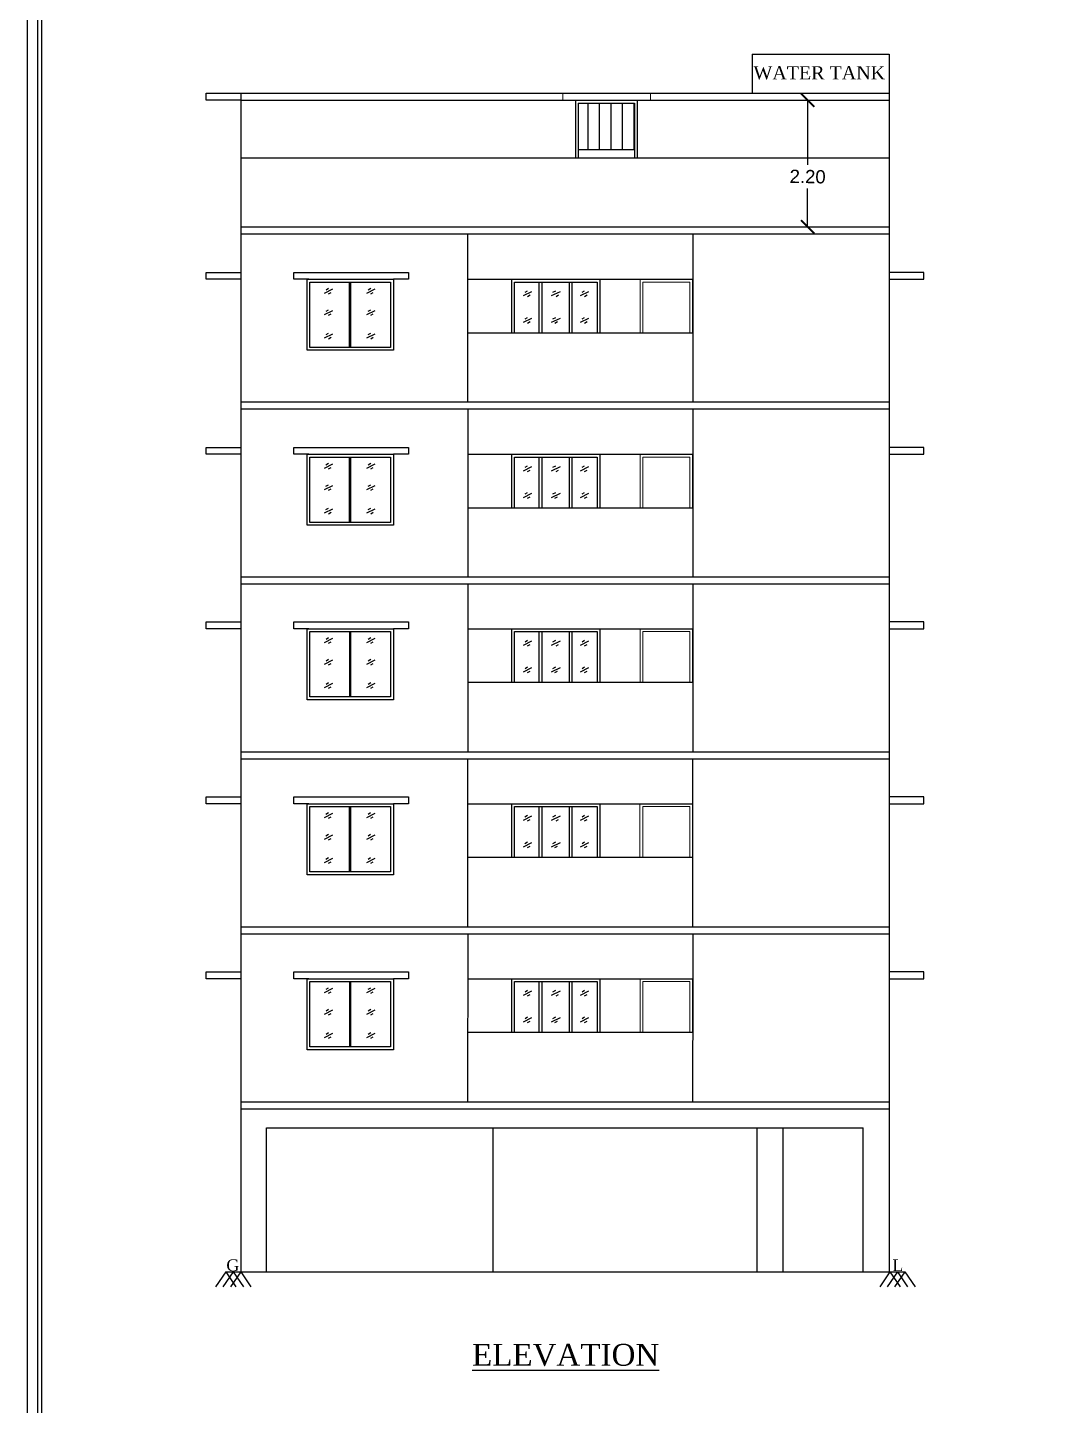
# Model space of a CAD drawing. Header units: metres. Extents: x -132 to 144, y -80 to -15.
# Drawn here: x -81.39 to -63.51, y -56.29 to -32.36 of the extents above; entities that cross this region are included whole.
import ezdxf
from ezdxf.enums import TextEntityAlignment as Align

# ---------------------------------------------------------------- set-up
doc = ezdxf.new("R2010")
doc.units = ezdxf.units.M
doc.header["$MEASUREMENT"] = 0
doc.header["$PDMODE"] = 3
doc.layers.get('0').update_dxf_attribs({"lineweight": 5})
doc.layers.get('DEFPOINTS').update_dxf_attribs({"lineweight": 5})
doc.layers.add('BLK_1_STAIR_HEADROOM', color=1, linetype='Continuous')
doc.styles.add('Isa-', font='times.ttf')
doc.styles.get("Standard").update_dxf_attribs({"font": 'arial.ttf'})
doc.styles.add('STYLE2', font='times.ttf')
doc.dimstyles.new('STANDARD$0', dxfattribs={"dimtxt": 0.5, "dimasz": 0.1, "dimexe": 2, "dimexo": 2, "dimgap": 0, "dimtad": 0, "dimzin": 0, "dimdsep": 46, "dimtxsty": 'Standard', "dimblk": 'OBLIQUE', "dimcen": -0.0625, "dimse1": 1, "dimse2": 1, "dimclrd": 3, "dimclre": 9, "dimadec": 0, "dimazin": 0, "dimtfac": 1, "dimtix": 1, "dimtofl": 0, "dimtmove": 2, "dimatfit": 3, "dimldrblk": 'OBLIQUE', "dimfxl": 0, "dimtolj": 1, "dimtzin": 0, "dimarcsym": 0})

# ---------------------------------------------------------------- blocks, each defined once
blk = doc.blocks.new('_ARCHTICK')
at = {"color": 0, "linetype": 'ByBlock', "const_width": 0.15}
blk.add_lwpolyline([(-0.5, -0.5), (0.5, 0.5)], dxfattribs=at)
blk = doc.blocks.new('*D179')
at = {"layer": 'BLK_1_STAIR_HEADROOM', "color": 1, "lineweight": -2}
for p, q in [((-67.843, -33.62), (-67.843, -34.74)), ((-67.843, -35.82), (-67.843, -35.155))]:
    blk.add_line(p, q, dxfattribs=at)
at = {"layer": 'DEFPOINTS', "color": 0}
for p in [(-67.811, -33.62), (-67.843, -35.82), (-67.811, -35.82)]:
    blk.add_point(p, dxfattribs=at)
at = {"layer": 'BLK_1_STAIR_HEADROOM', "color": 1, "lineweight": -2, "xscale": 0.23, "yscale": 0.23, "zscale": 0.23}
for p, rotation in [((-67.843, -33.62), 90), ((-67.843, -35.82), 270)]:
    blk.add_blockref('_ARCHTICK', p, dxfattribs=dict(at, rotation=rotation))
at = {"layer": 'BLK_1_STAIR_HEADROOM', "color": 0, "lineweight": -3, "insert": (-67.843, -34.947), "char_height": 0.23, "attachment_point": 5, "rotation": 359}
blk.add_mtext('\\A1;2.20', dxfattribs=at)

msp = doc.modelspace()

# ---------------------------------------------------------------- hatches: boundary and pattern name
at = {"lineweight": -3}
h = msp.add_hatch(dxfattribs=at)
h.set_pattern_fill('AR-PARQ1', color=233, scale=0.1, angle=90, style=0)
h.set_pattern_definition([(180, (-44.2573, 101.1186), (-1.2, -1.2), [1.2, -1.2]), (180, (-44.2573, 101.3186), (-1.2, -1.2), [1.2, -1.2]), (180, (-44.2573, 101.5186), (-1.2, -1.2), [1.2, -1.2]), (180, (-44.2573, 101.7186), (-1.2, -1.2), [1.2, -1.2]), (180, (-44.2573, 101.9186), (-1.2, -1.2), [1.2, -1.2]), (180, (-44.2573, 102.1186), (-1.2, -1.2), [1.2, -1.2]), (180, (-44.2573, 102.3186), (-1.2, -1.2), [1.2, -1.2]), (90, (-45.4573, 101.1186), (1.2, 1.2), [1.2, -1.2]), (90, (-45.6573, 101.1186), (1.2, 1.2), [1.2, -1.2]), (90, (-45.8573, 101.1186), (1.2, 1.2), [1.2, -1.2]), (90, (-46.0573, 101.1186), (1.2, 1.2), [1.2, -1.2]), (90, (-46.2573, 101.1186), (1.2, 1.2), [1.2, -1.2]), (90, (-46.4573, 101.1186), (1.2, 1.2), [1.2, -1.2]), (90, (-46.6573, 101.1186), (1.2, 1.2), [1.2, -1.2])])
h.paths.add_polyline_path([(-70.85268, -34.61986), (-70.85268, -33.66986), (-71.82602, -33.66986), (-71.82602, -34.61986)])

# ---------------------------------------------------------------- linework, layer by layer
for p, q in [((-68.80391, -32.81986), (-66.42725, -32.81986)), ((-68.80391, -32.81986), (-68.80391, -33.49986)), ((-66.42725, -32.81986), (-66.42725, -34.61986)), ((-78.28725, -33.61986), (-78.28725, -33.49986)), ((-78.28725, -33.49986), (-77.68725, -33.49986)), ((-77.68725, -33.49986), (-77.68866, -53.96976)), ((-77.68725, -33.49986), (-66.42725, -33.49986)), ((-77.68725, -33.61986), (-78.28725, -33.61986)), ((-77.68725, -33.61986), (-66.42725, -33.61986)), ((-77.68725, -34.61986), (-66.42725, -34.61986)), ((-66.42725, -34.61986), (-66.42866, -53.96976)), ((-77.68725, -35.81986), (-66.42725, -35.81986)), ((-77.68725, -35.93986), (-66.42725, -35.93986)), ((-73.74807, -35.93986), (-73.74807, -38.85986)), ((-69.83916, -35.93986), (-69.83916, -36.72986)), ((-78.28725, -36.72986), (-78.28725, -36.60986)), ((-78.28725, -36.60986), (-77.68725, -36.60986)), ((-65.82725, -36.60986), (-66.42725, -36.60986)), ((-65.82725, -36.72986), (-65.82725, -36.60986)), ((-77.68725, -36.72986), (-78.28725, -36.72986)), ((-73.74807, -36.72986), (-69.83916, -36.72986)), ((-69.83916, -36.72986), (-69.83916, -38.85986)), ((-66.42725, -36.72986), (-65.82725, -36.72986)), ((-76.23339, -36.96897), (-76.08737, -36.89604)), ((-75.49979, -36.96897), (-75.35377, -36.89604)), ((-72.77748, -37.01448), (-72.63005, -36.94156)), ((-72.29214, -37.01448), (-72.13612, -36.94156)), ((-71.78719, -37.01448), (-71.64118, -36.94156)), ((-76.23339, -37.343), (-76.08737, -37.27008)), ((-75.49979, -37.343), (-75.35377, -37.27008)), ((-72.77748, -37.47778), (-72.63005, -37.40486)), ((-72.29214, -37.47778), (-72.13612, -37.40486)), ((-71.78719, -37.47778), (-71.64118, -37.40486)), ((-76.23339, -37.74955), (-76.08737, -37.67663)), ((-75.49979, -37.74955), (-75.35377, -37.67663)), ((-73.74807, -37.65986), (-69.83916, -37.65986)), ((-77.68725, -38.85986), (-66.42725, -38.85986)), ((-77.68725, -38.97986), (-66.42725, -38.97986)), ((-73.74665, -38.97986), (-73.74665, -41.89986)), ((-69.83916, -38.97986), (-69.83916, -39.76986)), ((-78.28725, -39.76986), (-78.28725, -39.64986)), ((-78.28725, -39.64986), (-77.68725, -39.64986)), ((-65.82725, -39.64986), (-66.42725, -39.64986)), ((-65.82725, -39.76986), (-65.82725, -39.64986)), ((-77.68725, -39.76986), (-78.28725, -39.76986)), ((-76.2336, -40.00897), (-76.08758, -39.93604)), ((-75.5, -40.00897), (-75.35398, -39.93604)), ((-73.7485, -39.76986), (-69.83959, -39.76986)), ((-69.83916, -39.76986), (-69.83916, -41.89986)), ((-66.42725, -39.76986), (-65.82725, -39.76986)), ((-72.77791, -40.05448), (-72.63048, -39.98156)), ((-72.29257, -40.05448), (-72.13656, -39.98156)), ((-71.78762, -40.05448), (-71.64161, -39.98156)), ((-76.2336, -40.383), (-76.08758, -40.31008)), ((-75.5, -40.383), (-75.35398, -40.31008)), ((-72.77791, -40.51778), (-72.63048, -40.44486)), ((-72.29257, -40.51778), (-72.13656, -40.44486)), ((-71.78762, -40.51778), (-71.64161, -40.44486)), ((-76.2336, -40.78955), (-76.08758, -40.71663)), ((-75.5, -40.78955), (-75.35398, -40.71663)), ((-73.7485, -40.69986), (-69.83959, -40.69986)), ((-77.68725, -41.89986), (-66.42725, -41.89986)), ((-77.68725, -42.01986), (-66.42725, -42.01986)), ((-73.74665, -42.01986), (-73.74665, -44.93986)), ((-69.83916, -42.01986), (-69.83916, -42.79986)), ((-78.28725, -42.79986), (-78.28725, -42.67986)), ((-78.28725, -42.67986), (-77.68725, -42.67986)), ((-77.68725, -42.79986), (-78.28725, -42.79986)), ((-73.74807, -42.79986), (-69.83916, -42.79986)), ((-69.83916, -42.79986), (-69.83916, -44.93986)), ((-65.82725, -42.67986), (-66.42725, -42.67986)), ((-66.42725, -42.79986), (-65.82725, -42.79986)), ((-65.82725, -42.79986), (-65.82725, -42.67986)), ((-76.23316, -43.03897), (-76.08715, -42.96604)), ((-75.49956, -43.03897), (-75.35355, -42.96604)), ((-72.77748, -43.08448), (-72.63005, -43.01156)), ((-72.29214, -43.08448), (-72.13612, -43.01156)), ((-71.78719, -43.08448), (-71.64118, -43.01156)), ((-76.23316, -43.413), (-76.08715, -43.34008)), ((-75.49956, -43.413), (-75.35355, -43.34008)), ((-72.77748, -43.54778), (-72.63005, -43.47486)), ((-72.29214, -43.54778), (-72.13612, -43.47486)), ((-71.78719, -43.54778), (-71.64118, -43.47486)), ((-76.23316, -43.81955), (-76.08715, -43.74663)), ((-75.49956, -43.81955), (-75.35355, -43.74663)), ((-73.74807, -43.72986), (-69.83916, -43.72986)), ((-77.68725, -44.93986), (-66.42725, -44.93986)), ((-77.68725, -45.05986), (-66.42725, -45.05986)), ((-73.74665, -47.97986), (-73.74665, -45.05986)), ((-69.83916, -45.83986), (-69.83916, -45.05986)), ((-78.28725, -45.83986), (-78.28725, -45.71986)), ((-78.28725, -45.71986), (-77.68725, -45.71986)), ((-77.68725, -45.83986), (-78.28725, -45.83986)), ((-73.74892, -45.83986), (-69.84001, -45.83986)), ((-69.83916, -47.97986), (-69.83916, -45.83986)), ((-65.82725, -45.71986), (-66.42725, -45.71986)), ((-66.42725, -45.83986), (-65.82725, -45.83986)), ((-65.82725, -45.83986), (-65.82725, -45.71986)), ((-76.23402, -46.07897), (-76.088, -46.00604)), ((-75.50042, -46.07897), (-75.3544, -46.00604)), ((-72.77833, -46.12448), (-72.6309, -46.05156)), ((-72.29299, -46.12448), (-72.13698, -46.05156)), ((-71.78804, -46.12448), (-71.64203, -46.05156)), ((-76.23402, -46.453), (-76.088, -46.38008)), ((-75.50042, -46.453), (-75.3544, -46.38008)), ((-72.77833, -46.58778), (-72.6309, -46.51486)), ((-72.29299, -46.58778), (-72.13698, -46.51486)), ((-71.78804, -46.58778), (-71.64203, -46.51486)), ((-76.23402, -46.85955), (-76.088, -46.78663)), ((-75.50042, -46.85955), (-75.3544, -46.78663)), ((-73.74892, -46.76986), (-69.84001, -46.76986)), ((-77.68725, -47.97986), (-66.42725, -47.97986)), ((-77.68725, -48.09986), (-66.42725, -48.09986)), ((-73.74665, -48.09986), (-73.74807, -51.01976)), ((-69.83916, -48.09986), (-69.83916, -48.87986)), ((-78.28725, -48.87986), (-78.28725, -48.75986)), ((-78.28725, -48.75986), (-77.68725, -48.75986)), ((-65.82725, -48.75986), (-66.42725, -48.75986)), ((-65.82725, -48.87986), (-65.82725, -48.75986)), ((-77.68725, -48.87986), (-78.28725, -48.87986)), ((-76.23316, -49.11897), (-76.08715, -49.04604)), ((-75.49956, -49.11897), (-75.35355, -49.04604)), ((-73.74807, -48.87986), (-69.83916, -48.87986)), ((-69.83916, -48.87986), (-69.84057, -51.01976)), ((-66.42725, -48.87986), (-65.82725, -48.87986)), ((-72.77748, -49.16448), (-72.63005, -49.09156)), ((-72.29214, -49.16448), (-72.13612, -49.09156)), ((-71.78719, -49.16448), (-71.64118, -49.09156)), ((-76.23316, -49.493), (-76.08715, -49.42008)), ((-75.49956, -49.493), (-75.35355, -49.42008)), ((-72.77748, -49.62778), (-72.63005, -49.55486)), ((-72.29214, -49.62778), (-72.13612, -49.55486)), ((-71.78719, -49.62778), (-71.64118, -49.55486)), ((-76.23316, -49.89955), (-76.08715, -49.82663)), ((-75.49956, -49.89955), (-75.35355, -49.82663)), ((-73.74807, -49.80986), (-69.83916, -49.80986)), ((-77.68866, -51.01976), (-66.42866, -51.01976)), ((-77.68866, -51.13976), (-66.42866, -51.13976)), ((-77.23866, -51.46976), (-66.87866, -51.46976)), ((-77.23866, -53.96976), (-77.23866, -51.46976)), ((-73.31278, -51.46976), (-73.31278, -53.96976)), ((-68.72533, -51.46976), (-68.72533, -53.96976)), ((-68.27533, -51.46976), (-68.27533, -53.96976)), ((-66.87866, -53.96976), (-66.87866, -51.46976)), ((-77.9483, -53.96976), (-66.1554, -53.96976))]:
    msp.add_line(p, q, dxfattribs=at)
for p, q in [((-72.09268, -33.49986), (-72.09268, -33.61986)), ((-70.57268, -33.49986), (-70.57268, -33.61986)), ((-71.44987, -37.65986), (-72.98129, -37.65986)), ((-71.45031, -40.69986), (-72.98172, -40.69986)), ((-71.44987, -43.72986), (-72.98129, -43.72986)), ((-71.45073, -46.76986), (-72.98214, -46.76986)), ((-71.44987, -49.80986), (-72.98129, -49.80986))]:
    msp.add_line(p, q)
at = {"color": 233, "lineweight": -3}
for p, q in [((-71.87602, -33.61986), (-71.87602, -34.61986)), ((-71.82602, -33.66986), (-70.85268, -33.66986)), ((-71.82602, -33.66986), (-71.82602, -34.61986)), ((-70.85268, -33.66986), (-70.85268, -34.61986)), ((-70.80268, -33.61986), (-70.80268, -34.61986)), ((-69.83916, -36.72986), (-69.83916, -37.65743)), ((-69.83959, -39.76986), (-69.83959, -40.69743)), ((-69.83916, -42.79986), (-69.83916, -43.72743)), ((-69.84001, -45.83986), (-69.84001, -46.76743)), ((-69.83916, -48.87986), (-69.83916, -49.80743))]:
    msp.add_line(p, q, dxfattribs=at)
at = {"color": 211, "lineweight": -3}
for p, q in [((-75.79604, -37.91267), (-75.79604, -36.77986)), ((-75.77579, -37.91267), (-75.77579, -36.77986)), ((-72.50341, -37.65986), (-72.50341, -36.77986)), ((-72.45341, -37.65986), (-72.45341, -36.77986)), ((-71.97987, -37.65986), (-71.97987, -36.77986)), ((-71.92987, -37.65986), (-71.92987, -36.77986)), ((-75.79625, -40.95267), (-75.79625, -39.81986)), ((-75.776, -40.95267), (-75.776, -39.81986)), ((-72.50385, -40.69986), (-72.50385, -39.81986)), ((-72.45385, -40.69986), (-72.45385, -39.81986)), ((-71.98031, -40.69986), (-71.98031, -39.81986)), ((-71.93031, -40.69986), (-71.93031, -39.81986)), ((-75.79581, -43.98267), (-75.79581, -42.84986)), ((-75.77556, -43.98267), (-75.77556, -42.84986)), ((-72.50341, -43.72986), (-72.50341, -42.84986)), ((-72.45341, -43.72986), (-72.45341, -42.84986)), ((-71.97987, -43.72986), (-71.97987, -42.84986)), ((-71.92987, -43.72986), (-71.92987, -42.84986)), ((-75.79667, -47.02267), (-75.79667, -45.88986)), ((-75.77642, -47.02267), (-75.77642, -45.88986)), ((-72.50427, -46.76986), (-72.50427, -45.88986)), ((-72.45427, -46.76986), (-72.45427, -45.88986)), ((-71.98073, -46.76986), (-71.98073, -45.88986)), ((-71.93073, -46.76986), (-71.93073, -45.88986)), ((-75.79581, -50.06267), (-75.79581, -48.92986)), ((-75.77556, -50.06267), (-75.77556, -48.92986)), ((-72.50341, -49.80986), (-72.50341, -48.92986)), ((-72.45341, -49.80986), (-72.45341, -48.92986)), ((-71.97987, -49.80986), (-71.97987, -48.92986)), ((-71.92987, -49.80986), (-71.92987, -48.92986))]:
    msp.add_line(p, q, dxfattribs=at)
at = {"color": 121, "lineweight": -3}
for p, q in [((-76.20682, -36.91087), (-76.16457, -36.88475)), ((-76.16247, -36.98101), (-76.11897, -36.95731)), ((-75.47322, -36.91087), (-75.43098, -36.88475)), ((-75.42887, -36.98101), (-75.38537, -36.95731)), ((-72.75091, -36.95638), (-72.70867, -36.93026)), ((-72.70656, -37.02652), (-72.66306, -37.00282)), ((-72.26557, -36.95638), (-72.21332, -36.93026)), ((-72.21122, -37.02652), (-72.16772, -37.00282)), ((-71.76063, -36.95638), (-71.71838, -36.93026)), ((-71.71627, -37.02652), (-71.67278, -37.00282)), ((-76.20682, -37.2849), (-76.16457, -37.25878)), ((-76.16247, -37.35504), (-76.11897, -37.33134)), ((-75.47322, -37.2849), (-75.43098, -37.25878)), ((-75.42887, -37.35504), (-75.38537, -37.33134)), ((-72.75091, -37.41968), (-72.70867, -37.39356)), ((-72.70656, -37.48982), (-72.66306, -37.46612)), ((-72.26557, -37.41968), (-72.21332, -37.39356)), ((-72.23171, -37.48982), (-72.18821, -37.46612)), ((-71.76063, -37.41968), (-71.71838, -37.39356)), ((-71.71627, -37.48982), (-71.67278, -37.46612)), ((-76.20682, -37.69145), (-76.16457, -37.66533)), ((-76.16247, -37.76159), (-76.11897, -37.73789)), ((-75.47322, -37.69145), (-75.43098, -37.66533)), ((-75.42887, -37.76159), (-75.38537, -37.73789)), ((-76.20703, -39.95087), (-76.16478, -39.92475)), ((-75.47343, -39.95087), (-75.43119, -39.92475)), ((-76.16268, -40.02101), (-76.11918, -39.99731)), ((-75.42908, -40.02101), (-75.38558, -39.99731)), ((-72.75135, -39.99638), (-72.7091, -39.97026)), ((-72.70699, -40.06652), (-72.6635, -40.04282)), ((-72.266, -39.99638), (-72.21376, -39.97026)), ((-72.21165, -40.06652), (-72.16816, -40.04282)), ((-71.76106, -39.99638), (-71.71881, -39.97026)), ((-71.7167, -40.06652), (-71.67321, -40.04282)), ((-76.20703, -40.3249), (-76.16478, -40.29878)), ((-76.16268, -40.39504), (-76.11918, -40.37134)), ((-75.47343, -40.3249), (-75.43119, -40.29878)), ((-75.42908, -40.39504), (-75.38558, -40.37134)), ((-72.75135, -40.45968), (-72.7091, -40.43356)), ((-72.266, -40.45968), (-72.21376, -40.43356)), ((-71.76106, -40.45968), (-71.71881, -40.43356)), ((-72.70699, -40.52982), (-72.6635, -40.50612)), ((-72.23214, -40.52982), (-72.18865, -40.50612)), ((-71.7167, -40.52982), (-71.67321, -40.50612)), ((-76.20703, -40.73145), (-76.16478, -40.70533)), ((-76.16268, -40.80159), (-76.11918, -40.77789)), ((-75.47343, -40.73145), (-75.43119, -40.70533)), ((-75.42908, -40.80159), (-75.38558, -40.77789)), ((-76.2066, -42.98087), (-76.16435, -42.95475)), ((-76.16224, -43.05101), (-76.11875, -43.02731)), ((-75.473, -42.98087), (-75.43075, -42.95475)), ((-75.42864, -43.05101), (-75.38515, -43.02731)), ((-72.75091, -43.02638), (-72.70867, -43.00026)), ((-72.70656, -43.09652), (-72.66306, -43.07282)), ((-72.26557, -43.02638), (-72.21332, -43.00026)), ((-72.21122, -43.09652), (-72.16772, -43.07282)), ((-71.76063, -43.02638), (-71.71838, -43.00026)), ((-71.71627, -43.09652), (-71.67278, -43.07282)), ((-76.2066, -43.3549), (-76.16435, -43.32878)), ((-76.16224, -43.42504), (-76.11875, -43.40134)), ((-75.473, -43.3549), (-75.43075, -43.32878)), ((-75.42864, -43.42504), (-75.38515, -43.40134)), ((-72.75091, -43.48968), (-72.70867, -43.46356)), ((-72.70656, -43.55982), (-72.66306, -43.53612)), ((-72.26557, -43.48968), (-72.21332, -43.46356)), ((-72.23171, -43.55982), (-72.18821, -43.53612)), ((-71.76063, -43.48968), (-71.71838, -43.46356)), ((-71.71627, -43.55982), (-71.67278, -43.53612)), ((-76.2066, -43.76145), (-76.16435, -43.73533)), ((-75.473, -43.76145), (-75.43075, -43.73533)), ((-76.16224, -43.83159), (-76.11875, -43.80789)), ((-75.42864, -43.83159), (-75.38515, -43.80789)), ((-76.20745, -46.02087), (-76.1652, -45.99475)), ((-76.1631, -46.09101), (-76.1196, -46.06731)), ((-75.47385, -46.02087), (-75.43161, -45.99475)), ((-75.4295, -46.09101), (-75.386, -46.06731)), ((-72.75177, -46.06638), (-72.70952, -46.04026)), ((-72.70741, -46.13652), (-72.66392, -46.11282)), ((-72.26642, -46.06638), (-72.21418, -46.04026)), ((-72.21207, -46.13652), (-72.16857, -46.11282)), ((-71.76148, -46.06638), (-71.71923, -46.04026)), ((-71.71712, -46.13652), (-71.67363, -46.11282)), ((-76.20745, -46.3949), (-76.1652, -46.36878)), ((-75.47385, -46.3949), (-75.43161, -46.36878)), ((-76.1631, -46.46504), (-76.1196, -46.44134)), ((-75.4295, -46.46504), (-75.386, -46.44134)), ((-72.75177, -46.52968), (-72.70952, -46.50356)), ((-72.70741, -46.59982), (-72.66392, -46.57612)), ((-72.26642, -46.52968), (-72.21418, -46.50356)), ((-72.23256, -46.59982), (-72.18907, -46.57612)), ((-71.76148, -46.52968), (-71.71923, -46.50356)), ((-71.71712, -46.59982), (-71.67363, -46.57612)), ((-76.20745, -46.80145), (-76.1652, -46.77533)), ((-76.1631, -46.87159), (-76.1196, -46.84789)), ((-75.47385, -46.80145), (-75.43161, -46.77533)), ((-75.4295, -46.87159), (-75.386, -46.84789)), ((-76.2066, -49.06087), (-76.16435, -49.03475)), ((-75.473, -49.06087), (-75.43075, -49.03475)), ((-76.16224, -49.13101), (-76.11875, -49.10731)), ((-75.42864, -49.13101), (-75.38515, -49.10731)), ((-72.75091, -49.10638), (-72.70867, -49.08026)), ((-72.70656, -49.17652), (-72.66306, -49.15282)), ((-72.26557, -49.10638), (-72.21332, -49.08026)), ((-72.21122, -49.17652), (-72.16772, -49.15282)), ((-71.76063, -49.10638), (-71.71838, -49.08026)), ((-71.71627, -49.17652), (-71.67278, -49.15282)), ((-76.2066, -49.4349), (-76.16435, -49.40878)), ((-76.16224, -49.50504), (-76.11875, -49.48134)), ((-75.473, -49.4349), (-75.43075, -49.40878)), ((-75.42864, -49.50504), (-75.38515, -49.48134)), ((-72.75091, -49.56968), (-72.70867, -49.54356)), ((-72.70656, -49.63982), (-72.66306, -49.61612)), ((-72.26557, -49.56968), (-72.21332, -49.54356)), ((-72.23171, -49.63982), (-72.18821, -49.61612)), ((-71.76063, -49.56968), (-71.71838, -49.54356)), ((-71.71627, -49.63982), (-71.67278, -49.61612)), ((-76.2066, -49.84145), (-76.16435, -49.81533)), ((-76.16224, -49.91159), (-76.11875, -49.88789)), ((-75.473, -49.84145), (-75.43075, -49.81533)), ((-75.42864, -49.91159), (-75.38515, -49.88789))]:
    msp.add_line(p, q, dxfattribs=at)
at = {"color": 3, "lineweight": -3}
for p, q in [((-77.9483, -53.96976), (-78.12598, -54.23386)), ((-77.81848, -53.96976), (-77.99616, -54.23386)), ((-77.9483, -53.96976), (-77.77063, -54.23386)), ((-77.68866, -53.96976), (-77.86634, -54.23386)), ((-77.81848, -53.96976), (-77.64081, -54.23386)), ((-77.68866, -53.96976), (-77.51099, -54.23386)), ((-66.41504, -53.96976), (-66.59272, -54.23386)), ((-66.28522, -53.96976), (-66.4629, -54.23386)), ((-66.41504, -53.96976), (-66.23737, -54.23386)), ((-66.1554, -53.96976), (-66.33308, -54.23386)), ((-66.28522, -53.96976), (-66.10755, -54.23386)), ((-66.1554, -53.96976), (-65.97772, -54.23386))]:
    msp.add_line(p, q, dxfattribs=at)
at = {"lineweight": -3}
for points in [[(-81.38915, -17.95301), (3.14417, -17.95301), (3.14417, -80.20358), (-81.38915, -80.20358)], [(-81.21092, -18.13123), (2.96595, -18.13123), (2.96595, -80.02535), (-81.21092, -80.02535)], [(-81.13915, -18.20301), (2.89417, -18.20301), (2.89417, -79.95358), (-81.13915, -79.95358)]]:
    msp.add_lwpolyline(points, close=True, dxfattribs=at)
at = {"color": 64, "lineweight": -3}
msp.add_lwpolyline([(-81.21092, -18.13123), (2.96595, -18.13123), (2.96595, -80.02535), (-81.21092, -80.02535)], close=True, dxfattribs=at)
at = {"lineweight": -3}
for points in [[(-76.50437, -36.72986), (-76.7677, -36.72986), (-76.7677, -36.60986), (-74.77437, -36.60986), (-74.77437, -36.72986), (-75.03412, -36.72986)], [(-76.50458, -39.76986), (-76.76791, -39.76986), (-76.76791, -39.64986), (-74.77458, -39.64986), (-74.77458, -39.76986), (-75.03433, -39.76986)], [(-76.50415, -42.79986), (-76.76748, -42.79986), (-76.76748, -42.67986), (-74.77415, -42.67986), (-74.77415, -42.79986), (-75.0339, -42.79986)], [(-76.505, -45.83986), (-76.76833, -45.83986), (-76.76833, -45.71986), (-74.775, -45.71986), (-74.775, -45.83986), (-75.03475, -45.83986)], [(-76.50415, -48.87986), (-76.76748, -48.87986), (-76.76748, -48.75986), (-74.77415, -48.75986), (-74.77415, -48.87986), (-75.0339, -48.87986)]]:
    msp.add_lwpolyline(points, dxfattribs=at)
at = {"color": 211, "lineweight": -3}
for points in [[(-76.53604, -36.72986), (-75.03579, -36.72986), (-75.03579, -37.96267), (-76.53604, -37.96267)], [(-76.48604, -36.77986), (-75.08579, -36.77986), (-75.08579, -37.91267), (-76.48604, -37.91267)], [(-76.53625, -39.76986), (-75.036, -39.76986), (-75.036, -41.00267), (-76.53625, -41.00267)], [(-76.48625, -39.81986), (-75.086, -39.81986), (-75.086, -40.95267), (-76.48625, -40.95267)], [(-76.53581, -42.79986), (-75.03556, -42.79986), (-75.03556, -44.03267), (-76.53581, -44.03267)], [(-76.48581, -42.84986), (-75.08556, -42.84986), (-75.08556, -43.98267), (-76.48581, -43.98267)], [(-76.53667, -45.83986), (-75.03642, -45.83986), (-75.03642, -47.07267), (-76.53667, -47.07267)], [(-76.48667, -45.88986), (-75.08642, -45.88986), (-75.08642, -47.02267), (-76.48667, -47.02267)], [(-76.53581, -48.87986), (-75.03556, -48.87986), (-75.03556, -50.11267), (-76.53581, -50.11267)], [(-76.48581, -48.92986), (-75.08556, -48.92986), (-75.08556, -50.06267), (-76.48581, -50.06267)]]:
    msp.add_lwpolyline(points, close=True, dxfattribs=at)
for points in [[(-72.98129, -37.65986), (-72.98129, -36.72986), (-71.44987, -36.72986), (-71.44987, -37.65986)], [(-72.93129, -37.65986), (-72.93129, -36.77986), (-71.49987, -36.77986), (-71.49987, -37.65986)], [(-72.98172, -40.69986), (-72.98172, -39.76986), (-71.45031, -39.76986), (-71.45031, -40.69986)], [(-72.93172, -40.69986), (-72.93172, -39.81986), (-71.50031, -39.81986), (-71.50031, -40.69986)], [(-72.98129, -43.72986), (-72.98129, -42.79986), (-71.44987, -42.79986), (-71.44987, -43.72986)], [(-72.93129, -43.72986), (-72.93129, -42.84986), (-71.49987, -42.84986), (-71.49987, -43.72986)], [(-72.98214, -46.76986), (-72.98214, -45.83986), (-71.45073, -45.83986), (-71.45073, -46.76986)], [(-72.93214, -46.76986), (-72.93214, -45.88986), (-71.50073, -45.88986), (-71.50073, -46.76986)], [(-72.98129, -49.80986), (-72.98129, -48.87986), (-71.44987, -48.87986), (-71.44987, -49.80986)], [(-72.93129, -49.80986), (-72.93129, -48.92986), (-71.49987, -48.92986), (-71.49987, -49.80986)]]:
    msp.add_lwpolyline(points, dxfattribs=at)
at = {"color": 3}
for points in [[(-70.75391, -37.65986), (-70.75391, -36.72986), (-69.84057, -36.72986), (-69.84057, -37.65986)], [(-70.70391, -37.65986), (-70.70391, -36.77986), (-69.89057, -36.77986), (-69.89057, -37.65986)], [(-70.75434, -40.69986), (-70.75434, -39.76986), (-69.84101, -39.76986), (-69.84101, -40.69986)], [(-70.70434, -40.69986), (-70.70434, -39.81986), (-69.89101, -39.81986), (-69.89101, -40.69986)], [(-70.75391, -43.72986), (-70.75391, -42.79986), (-69.84057, -42.79986), (-69.84057, -43.72986)], [(-70.70391, -43.72986), (-70.70391, -42.84986), (-69.89057, -42.84986), (-69.89057, -43.72986)], [(-70.75476, -46.76986), (-70.75476, -45.83986), (-69.84143, -45.83986), (-69.84143, -46.76986)], [(-70.70476, -46.76986), (-70.70476, -45.88986), (-69.89143, -45.88986), (-69.89143, -46.76986)], [(-70.75391, -49.80986), (-70.75391, -48.87986), (-69.84057, -48.87986), (-69.84057, -49.80986)], [(-70.70391, -49.80986), (-70.70391, -48.92986), (-69.89057, -48.92986), (-69.89057, -49.80986)]]:
    msp.add_lwpolyline(points, dxfattribs=at)

# ---------------------------------------------------------------- texts
at = {"color": 2, "lineweight": -3, "style": 'Isa-'}
msp.add_text('WATER TANK', height=0.23, dxfattribs=at).set_placement((-67.64112, -33.14361), align=Align.MIDDLE_CENTER)
at = {"color": 2, "lineweight": -3}
for s, height, style, p in [('G', 0.20444, 'STYLE2', (-77.82561, -53.95804)), ('L', 0.20444, 'STYLE2', (-66.27772, -53.95883)), ('%%UELEVATION', 0.38, 'Isa-', (-72.04512, -55.6019))]:
    msp.add_text(s, height=height, dxfattribs=dict(at, style=style)).set_placement(p, align=Align.CENTER)

# ---------------------------------------------------------------- dimensions: what is measured, and where the dimension line sits
at = {"layer": 'BLK_1_STAIR_HEADROOM', "color": 1, "lineweight": -3}
dim = msp.add_linear_dim(base=(-67.84325, -35.81986), p1=(-67.81065, -33.61986), p2=(-67.81065, -35.81986), angle=90, dimstyle='STANDARD$0', override={"dimtxt": 0.23, "dimasz": 0.23, "dimexe": 0.1, "dimexo": 0.5125, "dimgap": 0.09, "dimtih": 1, "dimtoh": 1, "dimblk": 'ARCHTICK', "dimcen": 0.09, "dimclrd": 1, "dimclre": 2, "dimtix": 0, "dimtmove": 0, "dimfxl": 0}, dxfattribs=at)
dim.commit()
dim.dimension.update_dxf_attribs({"geometry": '*D179', "text_midpoint": (-67.84325, -34.94744), "dimtype": 160, "text_rotation": 359})

doc.saveas('drawing.dxf')
